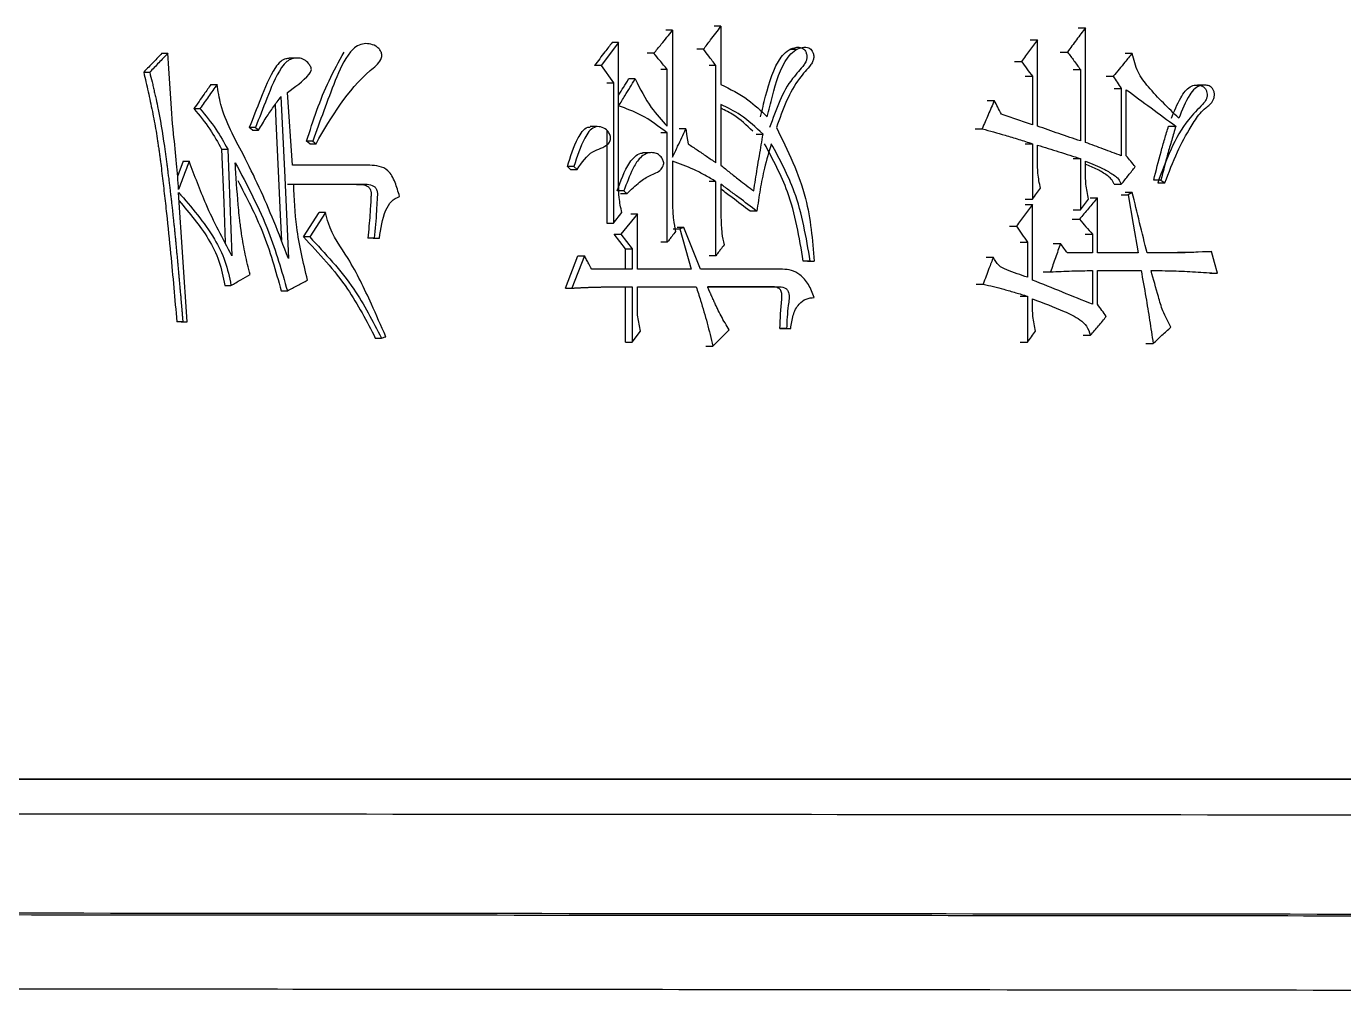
# Model space of a CAD drawing. Header units: millimetres. Extents: x 2642 to 4256, y 821 to 2003.
# Drawn here: x 3262.49 to 3273.04, y 1099.3 to 1107.1 of the extents above; entities that cross this region are included whole.
import ezdxf

# ---------------------------------------------------------------- set-up
doc = ezdxf.new("R2010")
doc.units = ezdxf.units.MM

msp = doc.modelspace()

# ---------------------------------------------------------------- linework, layer by layer
at = {"color": 7, "linetype": 'Continuous', "lineweight": 25}
for p, q in [((3268.054, 1107.102), (3268, 1107.102)), ((3268.054, 1107.102), (3268.054, 1106.637)), ((3270.917, 1107.091), (3270.975, 1107.091)), ((3270.975, 1106.172), (3270.975, 1107.091)), ((3267.666, 1107.07), (3267.612, 1107.07)), ((3267.666, 1107.07), (3267.666, 1106.053)), ((3270.533, 1106.994), (3270.59, 1106.994)), ((3270.59, 1106.302), (3270.59, 1106.994)), ((3263.573, 1106.886), (3263.622, 1106.886)), ((3267.234, 1106.972), (3267.093, 1106.788)), ((3267.234, 1106.972), (3267.181, 1106.972)), ((3267.234, 1106.464), (3267.234, 1106.972)), ((3267.516, 1106.886), (3267.463, 1106.886)), ((3267.914, 1106.918), (3267.86, 1106.918)), ((3268.662, 1106.917), (3268.607, 1106.917)), ((3270.773, 1106.896), (3270.831, 1106.896)), ((3271.292, 1106.886), (3271.35, 1106.886)), ((3264.643, 1106.847), (3264.593, 1106.847)), ((3267.093, 1106.788), (3267.04, 1106.788)), ((3267.093, 1106.788), (3267.193, 1106.648)), ((3268.013, 1106.788), (3267.959, 1106.788)), ((3268.013, 1106.009), (3268.013, 1106.788)), ((3270.405, 1106.821), (3270.462, 1106.821)), ((3263.428, 1106.734), (3263.476, 1106.734)), ((3267.367, 1106.68), (3267.314, 1106.68)), ((3267.624, 1106.756), (3267.571, 1106.756)), ((3267.624, 1106.301), (3267.624, 1106.756)), ((3270.493, 1106.702), (3270.55, 1106.702)), ((3270.55, 1106.702), (3270.55, 1106.312)), ((3270.935, 1106.756), (3270.935, 1106.183)), ((3271.141, 1106.702), (3271.198, 1106.702)), ((3263.967, 1106.637), (3264.016, 1106.637)), ((3264.621, 1105.988), (3264.579, 1106.572)), ((3267.14, 1106.648), (3267.193, 1106.648)), ((3267.193, 1106.648), (3267.193, 1105.523)), ((3271.204, 1106.604), (3271.262, 1106.604)), ((3271.262, 1106.604), (3271.262, 1106.064)), ((3271.302, 1106.064), (3271.302, 1106.594)), ((3271.931, 1106.631), (3271.872, 1106.631)), ((3267.234, 1105.826), (3267.234, 1106.464)), ((3268.054, 1106.475), (3268.054, 1105.988)), ((3270.188, 1106.507), (3270.244, 1106.507)), ((3263.83, 1106.442), (3263.879, 1106.442)), ((3264.323, 1106.291), (3264.274, 1106.291)), ((3264.3, 1106.269), (3264.274, 1106.291)), ((3264.3, 1106.269), (3264.349, 1106.269)), ((3267.06, 1106.298), (3267.007, 1106.298)), ((3267.14, 1106.268), (3267.14, 1105.523)), ((3267.624, 1106.247), (3267.571, 1106.247)), ((3267.624, 1105.371), (3267.624, 1106.247)), ((3267.773, 1106.28), (3267.72, 1106.28)), ((3270.091, 1106.28), (3270.147, 1106.28)), ((3271.641, 1106.302), (3271.699, 1106.302)), ((3264.783, 1106.182), (3264.733, 1106.182)), ((3264.759, 1106.161), (3264.733, 1106.182)), ((3264.759, 1106.161), (3264.809, 1106.161)), ((3264.783, 1106.182), (3264.809, 1106.161)), ((3268.337, 1106.237), (3268.391, 1106.237)), ((3270.55, 1106.161), (3270.55, 1105.717)), ((3270.59, 1106.02), (3270.59, 1106.15)), ((3264.052, 1106.118), (3264.101, 1106.118)), ((3264.101, 1106.118), (3264.135, 1105.263)), ((3267.479, 1106.087), (3267.425, 1106.087)), ((3270.877, 1106.042), (3270.935, 1106.042)), ((3270.935, 1106.042), (3270.935, 1105.631)), ((3263.745, 1106.02), (3263.793, 1106.02)), ((3265.241, 1105.988), (3264.621, 1105.988)), ((3266.849, 1105.955), (3266.824, 1105.977)), ((3266.849, 1105.955), (3266.901, 1105.955)), ((3266.876, 1105.977), (3266.901, 1105.955)), ((3267.666, 1106.02), (3267.666, 1105.674)), ((3270.975, 1105.934), (3270.975, 1106.02)), ((3264.581, 1105.836), (3265.098, 1105.836)), ((3264.63, 1105.836), (3265.148, 1105.836)), ((3265.098, 1105.836), (3265.148, 1105.836)), ((3268.013, 1105.858), (3267.959, 1105.858)), ((3268.013, 1105.263), (3268.013, 1105.858)), ((3268.054, 1105.836), (3268.054, 1105.566)), ((3271.204, 1105.836), (3271.262, 1105.836)), ((3271.58, 1105.869), (3271.522, 1105.869)), ((3271.58, 1105.869), (3271.612, 1105.847)), ((3267.248, 1105.761), (3267.301, 1105.761)), ((3271.013, 1105.728), (3271.071, 1105.728)), ((3271.071, 1105.285), (3271.071, 1105.728)), ((3271.26, 1105.75), (3271.318, 1105.75)), ((3271.35, 1105.771), (3271.292, 1105.771)), ((3271.35, 1105.771), (3271.318, 1105.75)), ((3264.708, 1105.414), (3264.835, 1105.609)), ((3264.885, 1105.609), (3264.758, 1105.414)), ((3264.885, 1105.609), (3264.835, 1105.609)), ((3267.193, 1105.523), (3267.259, 1105.609)), ((3268.342, 1105.62), (3268.288, 1105.62)), ((3270.493, 1105.674), (3270.55, 1105.674)), ((3270.55, 1105.068), (3270.55, 1105.674)), ((3267.14, 1105.523), (3267.193, 1105.523)), ((3267.384, 1105.598), (3267.251, 1105.436)), ((3267.331, 1105.598), (3267.384, 1105.598)), ((3267.384, 1105.155), (3267.384, 1105.598)), ((3270.365, 1105.501), (3270.421, 1105.501)), ((3270.869, 1105.555), (3270.927, 1105.555)), ((3264.758, 1105.414), (3264.708, 1105.414)), ((3265.275, 1105.404), (3265.225, 1105.404)), ((3265.267, 1105.404), (3265.225, 1105.404)), ((3265.267, 1105.404), (3265.317, 1105.404)), ((3267.198, 1105.436), (3267.251, 1105.436)), ((3267.289, 1105.317), (3267.198, 1105.436)), ((3267.251, 1105.436), (3267.342, 1105.317)), ((3267.67, 1105.479), (3267.724, 1105.479)), ((3267.757, 1105.49), (3267.703, 1105.49)), ((3267.757, 1105.49), (3267.724, 1105.479)), ((3267.724, 1105.479), (3267.814, 1105.155)), ((3267.889, 1105.155), (3267.757, 1105.49)), ((3270.973, 1105.436), (3271.031, 1105.436)), ((3271.031, 1105.436), (3271.031, 1105.285)), ((3267.289, 1105.317), (3267.342, 1105.317)), ((3267.289, 1105.155), (3267.289, 1105.317)), ((3267.342, 1105.317), (3267.342, 1105.155)), ((3267.624, 1105.371), (3267.571, 1105.371)), ((3270.453, 1105.371), (3270.51, 1105.371)), ((3270.51, 1105.371), (3270.51, 1105.09)), ((3270.717, 1105.36), (3270.775, 1105.36)), ((3271.79, 1105.291), (3271.925, 1105.296)), ((3271.925, 1105.296), (3271.984, 1105.296)), ((3266.807, 1105.003), (3266.907, 1105.263)), ((3266.96, 1105.263), (3266.86, 1105.003)), ((3266.907, 1105.263), (3266.96, 1105.263)), ((3268.013, 1105.263), (3267.959, 1105.263)), ((3268.769, 1105.22), (3268.714, 1105.22)), ((3268.747, 1105.22), (3268.801, 1105.22)), ((3268.769, 1105.22), (3268.801, 1105.22)), ((3270.18, 1105.252), (3270.236, 1105.252)), ((3271.031, 1105.285), (3270.831, 1105.285)), ((3271.398, 1105.285), (3271.071, 1105.285)), ((3267.342, 1105.155), (3267.018, 1105.155)), ((3267.814, 1105.155), (3267.384, 1105.155)), ((3268.547, 1105.155), (3267.889, 1105.155)), ((3270.637, 1105.133), (3270.694, 1105.133)), ((3271.031, 1105.144), (3271.031, 1104.874)), ((3271.071, 1105.144), (3271.421, 1105.144)), ((3271.071, 1104.874), (3271.071, 1105.144)), ((3271.363, 1105.144), (3271.421, 1105.144)), ((3271.973, 1105.122), (3272.032, 1105.122)), ((3264.078, 1105.025), (3264.127, 1105.025)), ((3264.53, 1104.982), (3264.579, 1104.982)), ((3266.807, 1105.003), (3266.86, 1105.003)), ((3267.289, 1104.571), (3267.289, 1105.014)), ((3267.342, 1105.014), (3267.342, 1104.571)), ((3267.384, 1105.014), (3267.856, 1105.014)), ((3267.384, 1104.787), (3267.384, 1105.014)), ((3267.802, 1105.014), (3267.856, 1105.014)), ((3267.947, 1105.014), (3268.506, 1105.014)), ((3268.452, 1105.014), (3267.947, 1105.014)), ((3268.452, 1105.014), (3268.507, 1105.014)), ((3270.099, 1105.036), (3270.155, 1105.036)), ((3270.51, 1104.939), (3270.51, 1104.571)), ((3270.55, 1104.874), (3270.55, 1104.917)), ((3267.409, 1104.657), (3267.384, 1104.787)), ((3263.742, 1104.733), (3263.693, 1104.733)), ((3263.728, 1104.733), (3263.693, 1104.733)), ((3263.728, 1104.733), (3263.776, 1104.733)), ((3267.342, 1104.571), (3267.409, 1104.657)), ((3267.988, 1104.538), (3268.12, 1104.668)), ((3268.58, 1104.679), (3268.526, 1104.679)), ((3268.559, 1104.679), (3268.613, 1104.679)), ((3268.58, 1104.679), (3268.613, 1104.679)), ((3265.284, 1104.603), (3265.334, 1104.603)), ((3270.957, 1104.625), (3271.015, 1104.625)), ((3271.459, 1104.56), (3271.517, 1104.56)), ((3267.934, 1104.538), (3267.988, 1104.538))]:
    msp.add_line(p, q, dxfattribs=at)
at = {"color": 7, "linetype": 'Continuous', "lineweight": 25, "flags": 128}
for points in [[(3270.877, 1106.756), (3270.906, 1106.756), (3270.935, 1106.756)], [(3264.481, 1106.475), (3264.488, 1106.34), (3264.506, 1105.94), (3264.522, 1105.591), (3264.531, 1105.384)], [(3264.528, 1106.539), (3264.558, 1105.891), (3264.587, 1105.242)], [(3264.323, 1106.291), (3264.336, 1106.28), (3264.349, 1106.269)], [(3267.773, 1106.28), (3267.781, 1106.22), (3267.79, 1106.161)], [(3270.493, 1106.161), (3270.509, 1106.161), (3270.525, 1106.161), (3270.55, 1106.161)], [(3264.052, 1106.118), (3264.069, 1105.69), (3264.082, 1105.368)], [(3263.745, 1106.02), (3263.71, 1105.927), (3263.699, 1105.899)], [(3266.876, 1105.977), (3266.856, 1105.977), (3266.84, 1105.977), (3266.824, 1105.977)], [(3271.554, 1105.847), (3271.568, 1105.847), (3271.583, 1105.847), (3271.597, 1105.847), (3271.612, 1105.847)], [(3263.776, 1104.733), (3263.742, 1105.252), (3263.707, 1105.771)], [(3267.276, 1105.782), (3267.256, 1105.782), (3267.24, 1105.782), (3267.223, 1105.782)], [(3267.276, 1105.782), (3267.288, 1105.771), (3267.301, 1105.761)], [(3270.493, 1105.717), (3270.507, 1105.717), (3270.522, 1105.717), (3270.55, 1105.717)], [(3271.318, 1105.75), (3271.358, 1105.517), (3271.398, 1105.285)], [(3270.877, 1105.631), (3270.892, 1105.631), (3270.906, 1105.631), (3270.935, 1105.631)], [(3272.032, 1105.122), (3272.008, 1105.209), (3271.984, 1105.296)], [(3270.453, 1104.939), (3270.467, 1104.939), (3270.482, 1104.939), (3270.51, 1104.939)], [(3267.289, 1104.571), (3267.303, 1104.571), (3267.316, 1104.571), (3267.342, 1104.571)], [(3270.453, 1104.571), (3270.467, 1104.571), (3270.481, 1104.571), (3270.51, 1104.571)]]:
    msp.add_lwpolyline(points, dxfattribs=at)
at = {"color": 7, "linetype": 'Continuous', "lineweight": 25}
for points, knots in [([(3267.914, 1106.918), (3267.933, 1106.943), (3267.966, 1106.986), (3268.012, 1107.047), (3268.04, 1107.084), (3268.054, 1107.102)], [0, 0, 0, 0, 0.407195, 0.703597, 1, 1, 1, 1]), ([(3270.975, 1107.091), (3270.951, 1107.059), (3270.903, 1106.994), (3270.855, 1106.929), (3270.831, 1106.896)], [0, 0, 0, 0, 0.5, 1, 1, 1, 1]), ([(3267.516, 1106.886), (3267.536, 1106.91), (3267.571, 1106.953), (3267.621, 1107.014), (3267.651, 1107.051), (3267.666, 1107.07)], [0, 0, 0, 0, 0.396526, 0.698263, 1, 1, 1, 1]), ([(3270.59, 1106.994), (3270.569, 1106.965), (3270.526, 1106.907), (3270.483, 1106.85), (3270.462, 1106.821)], [0, 0, 0, 0, 0.5, 1, 1, 1, 1]), ([(3263.573, 1106.886), (3263.552, 1106.863), (3263.516, 1106.826), (3263.468, 1106.776), (3263.441, 1106.748), (3263.428, 1106.734)], [0, 0, 0, 0, 0.449138, 0.724569, 1, 1, 1, 1]), ([(3263.622, 1106.886), (3263.597, 1106.86), (3263.549, 1106.81), (3263.5, 1106.759), (3263.476, 1106.734)], [0, 0, 0, 0, 0.5, 1, 1, 1, 1]), ([(3263.707, 1105.793), (3263.703, 1105.862), (3263.692, 1106.012), (3263.651, 1106.375), (3263.634, 1106.67), (3263.622, 1106.886)], [0, 0, 0, 0, 0.189811, 0.410522, 1, 1, 1, 1]), ([(3264.733, 1106.182), (3264.787, 1106.348), (3264.868, 1106.597), (3264.992, 1106.82), (3265.035, 1106.896)], [0, 0, 0, 0, 0.6614004, 1, 1, 1, 1]), ([(3264.809, 1106.161), (3264.934, 1106.377), (3265.081, 1106.629), (3265.313, 1106.802), (3265.335, 1106.852), (3265.337, 1106.868), (3265.335, 1106.884), (3265.328, 1106.904), (3265.312, 1106.926), (3265.28, 1106.95), (3265.235, 1106.964), (3265.18, 1106.964), (3265.127, 1106.94), (3265.038, 1106.853), (3264.929, 1106.587), (3264.841, 1106.343), (3264.783, 1106.182)], [0, 0, 0, 0, 0.369973, 0.433396, 0.441379, 0.448953, 0.456564, 0.46449, 0.480827, 0.49655, 0.526966, 0.55702, 0.587567, 0.618801, 0.747888, 1, 1, 1, 1]), ([(3267.181, 1106.972), (3267.162, 1106.947), (3267.129, 1106.904), (3267.082, 1106.843), (3267.054, 1106.806), (3267.04, 1106.788)], [0, 0, 0, 0, 0.407433, 0.703716, 1, 1, 1, 1]), ([(3267.624, 1106.756), (3267.614, 1106.768), (3267.594, 1106.792), (3267.558, 1106.835), (3267.532, 1106.866), (3267.516, 1106.886)], [0, 0, 0, 0, 0.277776, 0.555554, 1, 1, 1, 1]), ([(3268.013, 1106.788), (3268.003, 1106.801), (3267.984, 1106.826), (3267.951, 1106.869), (3267.928, 1106.9), (3267.914, 1106.918)], [0, 0, 0, 0, 0.288433, 0.576865, 1, 1, 1, 1]), ([(3268.37, 1106.377), (3268.384, 1106.432), (3268.425, 1106.597), (3268.48, 1106.792), (3268.583, 1106.908), (3268.635, 1106.931), (3268.676, 1106.936), (3268.701, 1106.931), (3268.72, 1106.919), (3268.732, 1106.902), (3268.741, 1106.879), (3268.744, 1106.852), (3268.737, 1106.821), (3268.699, 1106.763), (3268.611, 1106.676), (3268.518, 1106.502), (3268.469, 1106.363), (3268.444, 1106.291)], [0, 0, 0, 0, 0.113914, 0.343514, 0.39365, 0.444093, 0.471622, 0.490424, 0.505143, 0.519852, 0.535775, 0.554403, 0.572991, 0.596467, 0.700314, 0.843728, 1, 1, 1, 1]), ([(3268.424, 1106.377), (3268.438, 1106.432), (3268.479, 1106.597), (3268.535, 1106.792), (3268.638, 1106.908), (3268.69, 1106.931), (3268.731, 1106.936), (3268.756, 1106.931), (3268.775, 1106.919), (3268.787, 1106.902), (3268.796, 1106.879), (3268.799, 1106.852), (3268.792, 1106.821), (3268.753, 1106.763), (3268.665, 1106.676), (3268.573, 1106.501), (3268.524, 1106.363), (3268.498, 1106.291)], [0, 0, 0, 0, 0.113866, 0.34337, 0.39359, 0.444116, 0.471653, 0.490478, 0.50521, 0.519932, 0.535866, 0.554481, 0.573032, 0.596509, 0.70042, 0.843829, 1, 1, 1, 1]), ([(3270.831, 1106.896), (3270.848, 1106.873), (3270.883, 1106.826), (3270.917, 1106.779), (3270.935, 1106.756)], [0, 0, 0, 0, 0.499999, 1, 1, 1, 1]), ([(3271.35, 1106.886), (3271.33, 1106.862), (3271.295, 1106.82), (3271.245, 1106.758), (3271.214, 1106.721), (3271.198, 1106.702)], [0, 0, 0, 0, 0.386049, 0.693024, 1, 1, 1, 1]), ([(3271.723, 1106.366), (3271.64, 1106.446), (3271.524, 1106.558), (3271.387, 1106.731), (3271.362, 1106.834), (3271.35, 1106.886)], [0, 0, 0, 0, 0.553442, 0.773992, 1, 1, 1, 1]), ([(3264.593, 1106.844), (3264.584, 1106.844), (3264.56, 1106.843), (3264.519, 1106.819), (3264.44, 1106.717), (3264.369, 1106.529), (3264.304, 1106.367), (3264.274, 1106.291)], [0, 0, 0, 0, 0.046767, 0.120081, 0.219008, 0.636057, 1, 1, 1, 1]), ([(3264.579, 1106.572), (3264.641, 1106.616), (3264.708, 1106.663), (3264.765, 1106.733), (3264.771, 1106.748), (3264.772, 1106.763), (3264.765, 1106.782), (3264.747, 1106.809), (3264.715, 1106.837), (3264.667, 1106.851), (3264.618, 1106.845), (3264.569, 1106.82), (3264.49, 1106.717), (3264.418, 1106.531), (3264.354, 1106.368), (3264.323, 1106.291)], [0, 0, 0, 0, 0.213502, 0.231462, 0.243028, 0.25469, 0.268683, 0.294821, 0.340397, 0.384399, 0.438731, 0.48193, 0.539954, 0.7829, 1, 1, 1, 1]), ([(3270.462, 1106.821), (3270.476, 1106.801), (3270.506, 1106.761), (3270.535, 1106.722), (3270.55, 1106.702)], [0, 0, 0, 0, 0.499999, 1, 1, 1, 1]), ([(3263.428, 1106.734), (3263.44, 1106.682), (3263.464, 1106.578), (3263.492, 1106.447), (3263.518, 1106.315), (3263.533, 1106.229), (3263.543, 1106.156), (3263.547, 1106.129), (3263.552, 1106.096), (3263.556, 1106.063), (3263.561, 1106.029), (3263.567, 1105.983), (3263.577, 1105.896), (3263.593, 1105.762), (3263.617, 1105.548), (3263.652, 1105.205), (3263.677, 1104.915), (3263.693, 1104.733)], [0, 0, 0, 0, 0.079845, 0.159695, 0.199619, 0.27948, 0.28946, 0.309422, 0.319402, 0.339364, 0.359325, 0.369306, 0.409228, 0.489074, 0.56892, 0.728614, 1, 1, 1, 1]), ([(3263.476, 1106.734), (3263.482, 1106.708), (3263.492, 1106.669), (3263.503, 1106.624), (3263.51, 1106.591), (3263.516, 1106.565), (3263.527, 1106.519), (3263.556, 1106.382), (3263.58, 1106.236), (3263.599, 1106.102), (3263.604, 1106.062), (3263.609, 1106.029), (3263.613, 1105.996), (3263.617, 1105.969), (3263.621, 1105.936), (3263.624, 1105.909), (3263.629, 1105.876), (3263.632, 1105.849), (3263.636, 1105.816), (3263.64, 1105.782), (3263.644, 1105.749), (3263.648, 1105.715), (3263.651, 1105.689), (3263.655, 1105.655), (3263.658, 1105.628), (3263.661, 1105.595), (3263.665, 1105.562), (3263.668, 1105.528), (3263.672, 1105.495), (3263.675, 1105.468), (3263.678, 1105.434), (3263.681, 1105.407), (3263.684, 1105.374), (3263.687, 1105.34), (3263.69, 1105.307), (3263.694, 1105.273), (3263.696, 1105.247), (3263.699, 1105.213), (3263.702, 1105.186), (3263.705, 1105.153), (3263.707, 1105.126), (3263.709, 1105.102), (3263.711, 1105.086), (3263.712, 1105.069), (3263.714, 1105.052), (3263.715, 1105.035), (3263.717, 1105.022), (3263.718, 1105.005), (3263.719, 1104.992), (3263.721, 1104.975), (3263.722, 1104.958), (3263.724, 1104.941), (3263.725, 1104.925), (3263.726, 1104.911), (3263.728, 1104.894), (3263.729, 1104.881), (3263.73, 1104.868), (3263.731, 1104.858), (3263.732, 1104.848), (3263.733, 1104.839), (3263.733, 1104.831), (3263.734, 1104.822), (3263.735, 1104.814), (3263.735, 1104.806), (3263.736, 1104.799), (3263.737, 1104.79), (3263.737, 1104.784), (3263.738, 1104.775), (3263.739, 1104.767), (3263.739, 1104.759), (3263.74, 1104.75), (3263.741, 1104.742), (3263.741, 1104.736), (3263.742, 1104.733)], [0, 0, 0, 0, 0.039919, 0.059879, 0.069858, 0.089818, 0.099798, 0.139719, 0.299508, 0.319468, 0.339427, 0.359387, 0.369367, 0.389326, 0.399306, 0.419265, 0.429245, 0.449205, 0.459184, 0.479144, 0.499103, 0.509083, 0.529043, 0.539022, 0.558982, 0.568962, 0.588921, 0.608881, 0.61886, 0.63882, 0.648799, 0.668759, 0.678739, 0.698698, 0.718658, 0.728637, 0.748597, 0.758577, 0.778536, 0.788516, 0.808475, 0.818455, 0.823445, 0.833425, 0.843404, 0.848394, 0.858374, 0.863364, 0.873344, 0.878333, 0.888313, 0.898293, 0.903283, 0.913263, 0.918252, 0.928232, 0.933222, 0.938212, 0.943202, 0.948192, 0.950687, 0.955676, 0.960666, 0.963161, 0.968151, 0.970646, 0.975636, 0.978131, 0.983121, 0.988111, 0.990605, 0.995303, 1, 1, 1, 1]), ([(3267.234, 1106.464), (3267.251, 1106.491), (3267.281, 1106.541), (3267.326, 1106.613), (3267.353, 1106.658), (3267.367, 1106.68)], [0, 0, 0, 0, 0.377948, 0.688974, 1, 1, 1, 1]), ([(3267.234, 1106.55), (3267.247, 1106.571), (3267.274, 1106.614), (3267.3, 1106.658), (3267.314, 1106.68)], [0, 0, 0, 0, 0.483308, 1, 1, 1, 1]), ([(3267.367, 1106.68), (3267.407, 1106.601), (3267.477, 1106.459), (3267.579, 1106.349), (3267.624, 1106.301)], [0, 0, 0, 0, 0.562196, 1, 1, 1, 1]), ([(3271.198, 1106.702), (3271.209, 1106.686), (3271.23, 1106.653), (3271.251, 1106.621), (3271.262, 1106.604)], [0, 0, 0, 0, 0.499999, 1, 1, 1, 1]), ([(3263.967, 1106.637), (3263.949, 1106.611), (3263.917, 1106.565), (3263.871, 1106.5), (3263.844, 1106.461), (3263.83, 1106.442)], [0, 0, 0, 0, 0.404436, 0.702218, 1, 1, 1, 1]), ([(3264.016, 1106.637), (3263.993, 1106.604), (3263.947, 1106.539), (3263.902, 1106.475), (3263.879, 1106.442)], [0, 0, 0, 0, 0.5, 1, 1, 1, 1]), ([(3264.587, 1105.242), (3264.549, 1105.341), (3264.44, 1105.626), (3264.255, 1106.032), (3264.057, 1106.381), (3264.024, 1106.582), (3264.016, 1106.637)], [0, 0, 0, 0, 0.210989, 0.603931, 0.893482, 1, 1, 1, 1]), ([(3268.054, 1106.637), (3268.128, 1106.599), (3268.261, 1106.532), (3268.374, 1106.425), (3268.424, 1106.377)], [0, 0, 0, 0, 0.556253, 1, 1, 1, 1]), ([(3271.302, 1106.594), (3271.368, 1106.545), (3271.501, 1106.448), (3271.633, 1106.35), (3271.699, 1106.302)], [0, 0, 0, 0, 0.5, 1, 1, 1, 1]), ([(3271.664, 1106.366), (3271.687, 1106.422), (3271.718, 1106.499), (3271.771, 1106.582), (3271.812, 1106.621), (3271.857, 1106.634), (3271.895, 1106.63), (3271.921, 1106.618), (3271.937, 1106.602), (3271.947, 1106.581), (3271.951, 1106.557), (3271.949, 1106.532), (3271.937, 1106.503), (3271.885, 1106.445), (3271.711, 1106.273), (3271.621, 1106.03), (3271.554, 1105.847)], [0, 0, 0, 0, 0.133499, 0.184051, 0.225722, 0.267722, 0.304937, 0.324851, 0.341374, 0.357927, 0.374455, 0.392764, 0.411749, 0.441496, 0.578283, 1, 1, 1, 1]), ([(3271.612, 1105.847), (3271.643, 1105.931), (3271.702, 1106.089), (3271.803, 1106.271), (3271.878, 1106.391), (3271.934, 1106.444), (3271.972, 1106.475), (3271.998, 1106.504), (3272.009, 1106.537), (3272.009, 1106.564), (3272.003, 1106.589), (3271.99, 1106.609), (3271.97, 1106.624), (3271.938, 1106.633), (3271.895, 1106.631), (3271.848, 1106.604), (3271.783, 1106.518), (3271.749, 1106.431), (3271.723, 1106.366)], [0, 0, 0, 0, 0.197624, 0.371591, 0.471167, 0.521337, 0.556787, 0.592598, 0.61138, 0.630161, 0.649113, 0.666951, 0.682877, 0.711545, 0.752921, 0.793459, 0.846543, 1, 1, 1, 1]), ([(3264.349, 1106.269), (3264.369, 1106.304), (3264.406, 1106.368), (3264.468, 1106.456), (3264.508, 1106.512), (3264.528, 1106.539)], [0, 0, 0, 0, 0.367027, 0.683421, 1, 1, 1, 1]), ([(3267.624, 1106.247), (3267.555, 1106.3), (3267.433, 1106.392), (3267.295, 1106.442), (3267.234, 1106.464)], [0, 0, 0, 0, 0.564258, 1, 1, 1, 1]), ([(3268.391, 1106.237), (3268.333, 1106.292), (3268.23, 1106.39), (3268.107, 1106.449), (3268.054, 1106.475)], [0, 0, 0, 0, 0.563785, 1, 1, 1, 1]), ([(3270.244, 1106.507), (3270.228, 1106.469), (3270.196, 1106.393), (3270.163, 1106.318), (3270.147, 1106.28)], [0, 0, 0, 0, 0.499999, 1, 1, 1, 1]), ([(3270.301, 1106.399), (3270.291, 1106.417), (3270.272, 1106.453), (3270.254, 1106.489), (3270.244, 1106.507)], [0, 0, 0, 0, 0.499998, 1, 1, 1, 1]), ([(3263.83, 1106.442), (3263.875, 1106.388), (3263.957, 1106.288), (3264.022, 1106.172), (3264.052, 1106.118)], [0, 0, 0, 0, 0.534152, 1, 1, 1, 1]), ([(3263.879, 1106.442), (3263.923, 1106.388), (3264.006, 1106.288), (3264.071, 1106.172), (3264.101, 1106.118)], [0, 0, 0, 0, 0.534115, 1, 1, 1, 1]), ([(3268.308, 1106.261), (3268.26, 1106.308), (3268.181, 1106.383), (3268.089, 1106.428), (3268.054, 1106.445)], [0, 0, 0, 0, 0.623667, 1, 1, 1, 1]), ([(3270.55, 1106.312), (3270.508, 1106.327), (3270.425, 1106.356), (3270.342, 1106.384), (3270.301, 1106.399)], [0, 0, 0, 0, 0.4999992, 1, 1, 1, 1]), ([(3266.824, 1105.977), (3266.848, 1106.057), (3266.878, 1106.158), (3266.94, 1106.258), (3266.975, 1106.294), (3267, 1106.294), (3267.007, 1106.294)], [0, 0, 0, 0, 0.625775, 0.785774, 0.939583, 1, 1, 1, 1]), ([(3266.901, 1105.955), (3266.939, 1106.011), (3267.005, 1106.11), (3267.121, 1106.128), (3267.161, 1106.172), (3267.168, 1106.186), (3267.17, 1106.202), (3267.168, 1106.224), (3267.158, 1106.249), (3267.132, 1106.279), (3267.091, 1106.3), (3267.037, 1106.298), (3266.993, 1106.259), (3266.931, 1106.156), (3266.9, 1106.056), (3266.876, 1105.977)], [0, 0, 0, 0, 0.207477, 0.366822, 0.383118, 0.39879, 0.41441, 0.430881, 0.46509, 0.497024, 0.558703, 0.619218, 0.681584, 0.746434, 1, 1, 1, 1]), ([(3267.666, 1106.053), (3267.679, 1106.082), (3267.704, 1106.135), (3267.74, 1106.21), (3267.762, 1106.257), (3267.773, 1106.28)], [0, 0, 0, 0, 0.387874, 0.693937, 1, 1, 1, 1]), ([(3268.498, 1106.291), (3268.59, 1106.106), (3268.754, 1105.773), (3268.787, 1105.39), (3268.801, 1105.22)], [0, 0, 0, 0, 0.554855, 1, 1, 1, 1]), ([(3270.147, 1106.28), (3270.208, 1106.264), (3270.307, 1106.237), (3270.44, 1106.196), (3270.513, 1106.173), (3270.55, 1106.161)], [0, 0, 0, 0, 0.452168, 0.726066, 1, 1, 1, 1]), ([(3270.935, 1106.183), (3270.877, 1106.202), (3270.763, 1106.242), (3270.648, 1106.282), (3270.59, 1106.302)], [0, 0, 0, 0, 0.5000002, 1, 1, 1, 1]), ([(3271.522, 1105.869), (3271.541, 1105.945), (3271.568, 1106.056), (3271.61, 1106.199), (3271.63, 1106.267), (3271.641, 1106.302)], [0, 0, 0, 0, 0.5221196, 0.7610345, 1, 1, 1, 1]), ([(3271.699, 1106.302), (3271.688, 1106.264), (3271.666, 1106.19), (3271.624, 1106.046), (3271.597, 1105.939), (3271.58, 1105.869)], [0, 0, 0, 0, 0.260983, 0.521979, 1, 1, 1, 1]), ([(3267.79, 1106.161), (3267.814, 1106.144), (3267.864, 1106.111), (3267.938, 1106.06), (3267.988, 1106.026), (3268.013, 1106.009)], [0, 0, 0, 0, 0.331513, 0.665756, 1, 1, 1, 1]), ([(3268.317, 1105.782), (3268.326, 1105.843), (3268.34, 1105.936), (3268.361, 1106.06), (3268.377, 1106.151), (3268.387, 1106.209), (3268.391, 1106.237)], [0, 0, 0, 0, 0.3974374, 0.6170172, 0.8157107, 1, 1, 1, 1]), ([(3268.457, 1106.161), (3268.438, 1106.096), (3268.403, 1105.976), (3268.366, 1105.795), (3268.35, 1105.678), (3268.342, 1105.62)], [0, 0, 0, 0, 0.368096, 0.683267, 1, 1, 1, 1]), ([(3268.714, 1105.22), (3268.682, 1105.41), (3268.626, 1105.747), (3268.47, 1106.035), (3268.403, 1106.161)], [0, 0, 0, 0, 0.56483, 1, 1, 1, 1]), ([(3268.769, 1105.22), (3268.737, 1105.41), (3268.681, 1105.747), (3268.525, 1106.035), (3268.457, 1106.161)], [0, 0, 0, 0, 0.564773, 1, 1, 1, 1]), ([(3270.59, 1106.15), (3270.648, 1106.132), (3270.763, 1106.096), (3270.877, 1106.06), (3270.935, 1106.042)], [0, 0, 0, 0, 0.5, 1, 1, 1, 1]), ([(3271.262, 1106.064), (3271.214, 1106.082), (3271.119, 1106.118), (3271.023, 1106.154), (3270.975, 1106.172)], [0, 0, 0, 0, 0.5, 1, 1, 1, 1]), ([(3267.223, 1105.782), (3267.251, 1105.863), (3267.285, 1105.965), (3267.36, 1106.058), (3267.398, 1106.084), (3267.42, 1106.085), (3267.425, 1106.085)], [0, 0, 0, 0, 0.6392681, 0.8011578, 0.9582099, 1, 1, 1, 1]), ([(3267.301, 1105.761), (3267.334, 1105.793), (3267.392, 1105.849), (3267.484, 1105.912), (3267.557, 1105.932), (3267.587, 1105.972), (3267.594, 1105.991), (3267.596, 1106.009), (3267.591, 1106.028), (3267.578, 1106.052), (3267.553, 1106.076), (3267.518, 1106.091), (3267.478, 1106.089), (3267.436, 1106.074), (3267.388, 1106.033), (3267.331, 1105.933), (3267.298, 1105.843), (3267.276, 1105.782)], [0, 0, 0, 0, 0.148754, 0.260728, 0.372296, 0.394322, 0.416456, 0.432197, 0.447933, 0.473769, 0.515229, 0.556405, 0.603707, 0.651901, 0.70837, 0.805731, 1, 1, 1, 1]), ([(3271.374, 1105.977), (3271.362, 1105.991), (3271.338, 1106.02), (3271.314, 1106.049), (3271.302, 1106.064)], [0, 0, 0, 0, 0.500001, 1, 1, 1, 1]), ([(3263.793, 1106.02), (3263.779, 1105.982), (3263.75, 1105.907), (3263.722, 1105.831), (3263.707, 1105.793)], [0, 0, 0, 0, 0.5, 1, 1, 1, 1]), ([(3264.135, 1105.263), (3264.062, 1105.399), (3263.932, 1105.641), (3263.836, 1105.904), (3263.793, 1106.02)], [0, 0, 0, 0, 0.5589855, 1, 1, 1, 1]), ([(3264.161, 1106.009), (3264.257, 1105.828), (3264.43, 1105.503), (3264.533, 1105.141), (3264.579, 1104.982)], [0, 0, 0, 0, 0.5582866, 1, 1, 1, 1]), ([(3264.281, 1105.112), (3264.267, 1105.166), (3264.246, 1105.247), (3264.225, 1105.357), (3264.216, 1105.416), (3264.211, 1105.451), (3264.209, 1105.46), (3264.208, 1105.468), (3264.207, 1105.477), (3264.205, 1105.487), (3264.204, 1105.498), (3264.203, 1105.508), (3264.202, 1105.517), (3264.2, 1105.529), (3264.196, 1105.566), (3264.18, 1105.713), (3264.17, 1105.868), (3264.162, 1105.995), (3264.161, 1106.009)], [0, 0, 0, 0, 0.185843, 0.278745, 0.371654, 0.383266, 0.394877, 0.400683, 0.412294, 0.423905, 0.435517, 0.447128, 0.458739, 0.464545, 0.487768, 0.580663, 0.952366, 1, 1, 1, 1]), ([(3265.478, 1105.739), (3265.467, 1105.777), (3265.446, 1105.85), (3265.397, 1105.948), (3265.316, 1105.984), (3265.266, 1105.986), (3265.241, 1105.988)], [0, 0, 0, 0, 0.2925856, 0.5760087, 0.7889893, 1, 1, 1, 1]), ([(3268.013, 1105.858), (3267.984, 1105.875), (3267.926, 1105.909), (3267.812, 1105.968), (3267.723, 1106), (3267.666, 1106.02)], [0, 0, 0, 0, 0.259479, 0.519027, 1, 1, 1, 1]), ([(3268.054, 1105.988), (3268.078, 1105.969), (3268.125, 1105.93), (3268.213, 1105.861), (3268.277, 1105.812), (3268.317, 1105.782)], [0, 0, 0, 0, 0.273449, 0.546904, 1, 1, 1, 1]), ([(3270.614, 1105.804), (3270.606, 1105.844), (3270.592, 1105.915), (3270.591, 1105.988), (3270.59, 1106.02)], [0, 0, 0, 0, 0.558835, 1, 1, 1, 1]), ([(3270.975, 1106.02), (3271.027, 1106), (3271.107, 1105.969), (3271.193, 1105.917), (3271.242, 1105.881), (3271.255, 1105.851), (3271.262, 1105.836)], [0, 0, 0, 0, 0.494008, 0.754052, 0.875824, 1, 1, 1, 1]), ([(3271.204, 1105.836), (3271.197, 1105.851), (3271.184, 1105.881), (3271.135, 1105.917), (3271.067, 1105.959), (3271.007, 1105.983), (3270.975, 1105.995)], [0, 0, 0, 0, 0.152424, 0.301831, 0.620832, 1, 1, 1, 1]), ([(3270.999, 1105.717), (3270.991, 1105.757), (3270.977, 1105.828), (3270.975, 1105.901), (3270.975, 1105.934)], [0, 0, 0, 0, 0.558835, 1, 1, 1, 1]), ([(3271.262, 1105.836), (3271.272, 1105.848), (3271.291, 1105.872), (3271.328, 1105.919), (3271.356, 1105.954), (3271.374, 1105.977)], [0, 0, 0, 0, 0.257094, 0.514188, 1, 1, 1, 1]), ([(3264.181, 1105.866), (3264.252, 1105.731), (3264.398, 1105.452), (3264.485, 1105.142), (3264.53, 1104.982)], [0, 0, 0, 0, 0.48415, 1, 1, 1, 1]), ([(3264.741, 1105.068), (3264.707, 1105.209), (3264.646, 1105.46), (3264.635, 1105.721), (3264.63, 1105.836)], [0, 0, 0, 0, 0.557505, 1, 1, 1, 1]), ([(3265.133, 1105.833), (3265.16, 1105.834), (3265.193, 1105.835), (3265.229, 1105.816), (3265.242, 1105.799), (3265.251, 1105.776), (3265.25, 1105.749), (3265.247, 1105.688), (3265.24, 1105.572), (3265.23, 1105.467), (3265.225, 1105.404)], [0, 0, 0, 0, 0.169449, 0.212676, 0.256423, 0.294115, 0.346559, 0.405106, 0.639507, 1, 1, 1, 1]), ([(3265.148, 1105.836), (3265.186, 1105.838), (3265.231, 1105.84), (3265.28, 1105.816), (3265.296, 1105.794), (3265.302, 1105.766), (3265.297, 1105.708), (3265.293, 1105.587), (3265.282, 1105.476), (3265.275, 1105.404)], [0, 0, 0, 0, 0.223755, 0.270136, 0.317505, 0.366522, 0.417299, 0.617412, 1, 1, 1, 1]), ([(3267.259, 1105.609), (3267.251, 1105.649), (3267.236, 1105.72), (3267.235, 1105.793), (3267.234, 1105.826)], [0, 0, 0, 0, 0.558836, 1, 1, 1, 1]), ([(3268.342, 1105.62), (3268.294, 1105.656), (3268.222, 1105.711), (3268.125, 1105.783), (3268.078, 1105.818), (3268.054, 1105.836)], [0, 0, 0, 0, 0.503826, 0.751913, 1, 1, 1, 1]), ([(3263.707, 1105.771), (3263.81, 1105.652), (3263.953, 1105.486), (3264.088, 1105.223), (3264.114, 1105.091), (3264.127, 1105.025)], [0, 0, 0, 0, 0.5523735, 0.7751101, 1, 1, 1, 1]), ([(3265.317, 1105.404), (3265.328, 1105.48), (3265.343, 1105.586), (3265.408, 1105.705), (3265.455, 1105.728), (3265.478, 1105.739)], [0, 0, 0, 0, 0.572733, 0.791395, 1, 1, 1, 1]), ([(3268.288, 1105.62), (3268.239, 1105.656), (3268.162, 1105.715), (3268.084, 1105.774), (3268.054, 1105.796)], [0, 0, 0, 0, 0.620419, 1, 1, 1, 1]), ([(3270.55, 1105.717), (3270.561, 1105.732), (3270.582, 1105.761), (3270.603, 1105.789), (3270.614, 1105.804)], [0, 0, 0, 0, 0.5, 1, 1, 1, 1]), ([(3271.071, 1105.728), (3271.047, 1105.699), (3270.999, 1105.642), (3270.951, 1105.584), (3270.927, 1105.555)], [0, 0, 0, 0, 0.5, 1, 1, 1, 1]), ([(3270.935, 1105.631), (3270.945, 1105.645), (3270.967, 1105.674), (3270.988, 1105.703), (3270.999, 1105.717)], [0, 0, 0, 0, 0.5, 1, 1, 1, 1]), ([(3271.469, 1105.285), (3271.449, 1105.366), (3271.409, 1105.528), (3271.37, 1105.69), (3271.35, 1105.771)], [0, 0, 0, 0, 0.5, 1, 1, 1, 1]), ([(3263.712, 1105.702), (3263.795, 1105.605), (3263.919, 1105.46), (3264.039, 1105.223), (3264.065, 1105.091), (3264.078, 1105.025)], [0, 0, 0, 0, 0.5014879, 0.7495189, 1, 1, 1, 1]), ([(3265.368, 1104.614), (3265.33, 1104.701), (3265.236, 1104.915), (3265.091, 1105.223), (3264.924, 1105.443), (3264.892, 1105.58), (3264.885, 1105.609)], [0, 0, 0, 0, 0.257127, 0.627551, 0.922763, 1, 1, 1, 1]), ([(3267.666, 1105.674), (3267.667, 1105.633), (3267.668, 1105.56), (3267.684, 1105.489), (3267.69, 1105.458)], [0, 0, 0, 0, 0.561072, 1, 1, 1, 1]), ([(3270.55, 1105.674), (3270.529, 1105.645), (3270.486, 1105.588), (3270.443, 1105.53), (3270.421, 1105.501)], [0, 0, 0, 0, 0.5, 1, 1, 1, 1]), ([(3268.054, 1105.566), (3268.055, 1105.525), (3268.057, 1105.452), (3268.072, 1105.381), (3268.079, 1105.35)], [0, 0, 0, 0, 0.5610721, 1, 1, 1, 1]), ([(3270.421, 1105.501), (3270.436, 1105.479), (3270.466, 1105.436), (3270.495, 1105.393), (3270.51, 1105.371)], [0, 0, 0, 0, 0.499998, 1, 1, 1, 1]), ([(3270.927, 1105.555), (3270.944, 1105.535), (3270.979, 1105.496), (3271.013, 1105.456), (3271.031, 1105.436)], [0, 0, 0, 0, 0.499998, 1, 1, 1, 1]), ([(3264.708, 1105.414), (3264.833, 1105.281), (3265.057, 1105.041), (3265.214, 1104.738), (3265.284, 1104.603)], [0, 0, 0, 0, 0.554524, 1, 1, 1, 1]), ([(3264.758, 1105.414), (3264.882, 1105.281), (3265.107, 1105.041), (3265.264, 1104.738), (3265.334, 1104.603)], [0, 0, 0, 0, 0.554583, 1, 1, 1, 1]), ([(3265.275, 1105.404), (3265.28, 1105.404), (3265.288, 1105.404), (3265.299, 1105.404), (3265.308, 1105.404), (3265.314, 1105.404), (3265.317, 1105.404)], [0, 0, 0, 0, 0.34, 0.56, 0.78, 1, 1, 1, 1]), ([(3267.69, 1105.458), (3267.681, 1105.445), (3267.665, 1105.425), (3267.643, 1105.396), (3267.63, 1105.379), (3267.624, 1105.371)], [0, 0, 0, 0, 0.428361, 0.714181, 1, 1, 1, 1]), ([(3268.079, 1105.35), (3268.069, 1105.337), (3268.054, 1105.317), (3268.032, 1105.288), (3268.019, 1105.271), (3268.013, 1105.263)], [0, 0, 0, 0, 0.428361, 0.714181, 1, 1, 1, 1]), ([(3270.775, 1105.36), (3270.761, 1105.323), (3270.735, 1105.247), (3270.708, 1105.171), (3270.694, 1105.133)], [0, 0, 0, 0, 0.499999, 1, 1, 1, 1]), ([(3270.831, 1105.285), (3270.821, 1105.297), (3270.803, 1105.323), (3270.784, 1105.348), (3270.775, 1105.36)], [0, 0, 0, 0, 0.500001, 1, 1, 1, 1]), ([(3271.984, 1105.296), (3271.891, 1105.292), (3271.795, 1105.287), (3271.696, 1105.286), (3271.689, 1105.286), (3271.681, 1105.286), (3271.674, 1105.286), (3271.667, 1105.286), (3271.659, 1105.285), (3271.652, 1105.285), (3271.645, 1105.285), (3271.635, 1105.285), (3271.625, 1105.285), (3271.616, 1105.285), (3271.608, 1105.285), (3271.601, 1105.285), (3271.594, 1105.285), (3271.586, 1105.285), (3271.579, 1105.285), (3271.572, 1105.285), (3271.562, 1105.285), (3271.552, 1105.285), (3271.542, 1105.285), (3271.535, 1105.285), (3271.528, 1105.285), (3271.52, 1105.285), (3271.513, 1105.285), (3271.506, 1105.285), (3271.498, 1105.285), (3271.491, 1105.285), (3271.481, 1105.285), (3271.474, 1105.285), (3271.469, 1105.285)], [0, 0, 0, 0, 0.54643, 0.560604, 0.574777, 0.588951, 0.603124, 0.617298, 0.631471, 0.645645, 0.659818, 0.673992, 0.702338, 0.716512, 0.730685, 0.744859, 0.759032, 0.773206, 0.787379, 0.801553, 0.815726, 0.844073, 0.858247, 0.87242, 0.886594, 0.900767, 0.914941, 0.929114, 0.943288, 0.957461, 0.971635, 1, 1, 1, 1]), ([(3271.79, 1105.29), (3271.789, 1105.29), (3271.783, 1105.29), (3271.729, 1105.288), (3271.642, 1105.286), (3271.55, 1105.285), (3271.497, 1105.285), (3271.474, 1105.285), (3271.469, 1105.285)], [0, 0, 0, 0, 0.035118, 0.139502, 0.536343, 0.82284, 0.957086, 1, 1, 1, 1]), ([(3267.018, 1105.155), (3267.01, 1105.169), (3266.997, 1105.194), (3266.977, 1105.23), (3266.966, 1105.252), (3266.96, 1105.263)], [0, 0, 0, 0, 0.39045, 0.695224, 1, 1, 1, 1]), ([(3270.236, 1105.252), (3270.225, 1105.222), (3270.205, 1105.17), (3270.179, 1105.098), (3270.163, 1105.057), (3270.155, 1105.036)], [0, 0, 0, 0, 0.425233, 0.712616, 1, 1, 1, 1]), ([(3270.51, 1105.09), (3270.455, 1105.109), (3270.378, 1105.135), (3270.276, 1105.18), (3270.25, 1105.228), (3270.236, 1105.252)], [0, 0, 0, 0, 0.554938, 0.7747379, 1, 1, 1, 1]), ([(3264.127, 1105.025), (3264.14, 1105.032), (3264.166, 1105.047), (3264.218, 1105.076), (3264.256, 1105.098), (3264.281, 1105.112)], [0, 0, 0, 0, 0.257188, 0.514375, 1, 1, 1, 1]), ([(3268.802, 1104.928), (3268.788, 1104.964), (3268.761, 1105.035), (3268.695, 1105.11), (3268.62, 1105.15), (3268.572, 1105.153), (3268.547, 1105.155)], [0, 0, 0, 0, 0.291064, 0.572494, 0.787521, 1, 1, 1, 1]), ([(3270.694, 1105.133), (3270.723, 1105.135), (3270.78, 1105.138), (3270.892, 1105.142), (3270.976, 1105.143), (3271.031, 1105.144)], [0, 0, 0, 0, 0.2547769, 0.5095601, 1, 1, 1, 1]), ([(3271.421, 1105.144), (3271.434, 1105.073), (3271.458, 1104.94), (3271.489, 1104.746), (3271.508, 1104.622), (3271.517, 1104.56)], [0, 0, 0, 0, 0.366425, 0.683185, 1, 1, 1, 1]), ([(3271.501, 1105.144), (3271.561, 1105.144), (3271.679, 1105.143), (3271.856, 1105.134), (3271.973, 1105.126), (3272.032, 1105.122)], [0, 0, 0, 0, 0.337206, 0.668546, 1, 1, 1, 1]), ([(3271.66, 1104.69), (3271.637, 1104.732), (3271.595, 1104.81), (3271.55, 1104.966), (3271.52, 1105.074), (3271.501, 1105.144)], [0, 0, 0, 0, 0.308167, 0.555958, 1, 1, 1, 1]), ([(3266.86, 1105.003), (3266.863, 1105.004), (3266.869, 1105.004), (3266.878, 1105.004), (3266.887, 1105.005), (3266.895, 1105.005), (3266.903, 1105.006), (3266.909, 1105.006), (3266.917, 1105.006), (3266.924, 1105.007), (3266.934, 1105.007), (3266.941, 1105.007), (3266.949, 1105.008), (3266.955, 1105.008), (3266.963, 1105.008), (3266.969, 1105.009), (3266.977, 1105.009), (3266.985, 1105.009), (3266.994, 1105.01), (3267.002, 1105.01), (3267.009, 1105.01), (3267.015, 1105.01), (3267.023, 1105.011), (3267.031, 1105.011), (3267.039, 1105.011), (3267.046, 1105.011), (3267.054, 1105.012), (3267.062, 1105.012), (3267.069, 1105.012), (3267.076, 1105.012), (3267.083, 1105.012), (3267.091, 1105.012), (3267.099, 1105.013), (3267.106, 1105.013), (3267.114, 1105.013), (3267.122, 1105.013), (3267.13, 1105.013), (3267.136, 1105.013), (3267.143, 1105.013), (3267.151, 1105.013), (3267.159, 1105.014), (3267.167, 1105.014), (3267.174, 1105.014), (3267.182, 1105.014), (3267.19, 1105.014), (3267.197, 1105.014), (3267.205, 1105.014), (3267.213, 1105.014), (3267.219, 1105.014), (3267.227, 1105.014), (3267.234, 1105.014), (3267.242, 1105.014), (3267.25, 1105.014), (3267.258, 1105.014), (3267.265, 1105.014), (3267.273, 1105.014), (3267.279, 1105.014), (3267.287, 1105.014), (3267.294, 1105.014), (3267.302, 1105.014), (3267.31, 1105.014), (3267.318, 1105.014), (3267.325, 1105.014), (3267.333, 1105.014), (3267.339, 1105.014), (3267.342, 1105.014)], [0, 0, 0, 0, 0.019168, 0.038335, 0.057502, 0.07667, 0.086254, 0.105421, 0.115005, 0.134172, 0.15334, 0.172507, 0.182091, 0.201259, 0.210842, 0.23001, 0.239594, 0.258761, 0.277929, 0.297096, 0.30668, 0.325847, 0.335431, 0.354599, 0.373766, 0.38335, 0.402517, 0.421685, 0.431268, 0.450436, 0.46002, 0.479187, 0.498355, 0.507938, 0.527106, 0.546273, 0.555857, 0.575025, 0.584608, 0.603776, 0.622943, 0.632527, 0.651695, 0.670862, 0.680446, 0.699613, 0.718781, 0.728365, 0.747532, 0.757116, 0.776283, 0.795451, 0.805034, 0.824202, 0.843369, 0.852953, 0.872121, 0.881704, 0.900872, 0.920039, 0.929623, 0.948791, 0.967958, 0.977542, 1, 1, 1, 1]), ([(3267.856, 1105.014), (3267.867, 1104.978), (3267.898, 1104.881), (3267.945, 1104.723), (3267.974, 1104.6), (3267.988, 1104.538)], [0, 0, 0, 0, 0.234581, 0.616855, 1, 1, 1, 1]), ([(3268.12, 1104.668), (3268.097, 1104.705), (3268.064, 1104.761), (3268.03, 1104.83), (3268.013, 1104.865), (3268.006, 1104.881), (3268.002, 1104.89), (3267.999, 1104.895), (3267.997, 1104.902), (3267.994, 1104.907), (3267.991, 1104.913), (3267.989, 1104.918), (3267.987, 1104.923), (3267.985, 1104.928), (3267.982, 1104.933), (3267.98, 1104.939), (3267.977, 1104.944), (3267.975, 1104.951), (3267.972, 1104.956), (3267.969, 1104.962), (3267.967, 1104.967), (3267.964, 1104.974), (3267.962, 1104.979), (3267.959, 1104.985), (3267.957, 1104.99), (3267.954, 1104.996), (3267.952, 1105.001), (3267.949, 1105.008), (3267.948, 1105.012), (3267.947, 1105.014)], [0, 0, 0, 0, 0.340494, 0.510588, 0.595628, 0.638147, 0.648777, 0.670037, 0.680666, 0.701926, 0.712556, 0.733815, 0.744445, 0.755075, 0.776334, 0.786964, 0.808224, 0.818854, 0.840113, 0.850743, 0.872003, 0.882632, 0.903892, 0.914522, 0.935781, 0.946411, 0.967671, 0.9783, 1, 1, 1, 1]), ([(3268.526, 1104.679), (3268.529, 1104.758), (3268.534, 1104.849), (3268.544, 1104.95), (3268.537, 1104.985), (3268.504, 1105.015), (3268.473, 1105.014), (3268.452, 1105.014)], [0, 0, 0, 0, 0.575027, 0.661027, 0.741894, 0.819512, 1, 1, 1, 1]), ([(3268.506, 1105.014), (3268.526, 1105.014), (3268.552, 1105.013), (3268.584, 1104.994), (3268.607, 1104.946), (3268.586, 1104.836), (3268.582, 1104.74), (3268.58, 1104.679)], [0, 0, 0, 0, 0.163972, 0.228894, 0.296062, 0.547773, 1, 1, 1, 1]), ([(3270.155, 1105.036), (3270.211, 1105.022), (3270.298, 1105.001), (3270.416, 1104.967), (3270.478, 1104.948), (3270.51, 1104.939)], [0, 0, 0, 0, 0.465077, 0.732516, 1, 1, 1, 1]), ([(3271.031, 1104.874), (3270.951, 1104.906), (3270.791, 1104.971), (3270.63, 1105.036), (3270.55, 1105.068)], [0, 0, 0, 0, 0.5, 1, 1, 1, 1]), ([(3268.613, 1104.679), (3268.618, 1104.715), (3268.627, 1104.786), (3268.67, 1104.874), (3268.735, 1104.922), (3268.78, 1104.926), (3268.802, 1104.928)], [0, 0, 0, 0, 0.292624, 0.57669, 0.790427, 1, 1, 1, 1]), ([(3270.55, 1104.917), (3270.635, 1104.885), (3270.765, 1104.836), (3270.911, 1104.768), (3270.988, 1104.702), (3271.006, 1104.651), (3271.015, 1104.625)], [0, 0, 0, 0, 0.4936188, 0.7520723, 0.8741797, 1, 1, 1, 1]), ([(3270.574, 1104.657), (3270.566, 1104.697), (3270.552, 1104.768), (3270.55, 1104.841), (3270.55, 1104.874)], [0, 0, 0, 0, 0.5588349, 1, 1, 1, 1]), ([(3271.142, 1104.776), (3271.131, 1104.792), (3271.107, 1104.825), (3271.083, 1104.857), (3271.071, 1104.874)], [0, 0, 0, 0, 0.500002, 1, 1, 1, 1]), ([(3271.015, 1104.625), (3271.036, 1104.65), (3271.079, 1104.701), (3271.121, 1104.751), (3271.142, 1104.776)], [0, 0, 0, 0, 0.5, 1, 1, 1, 1]), ([(3263.742, 1104.733), (3263.746, 1104.733), (3263.752, 1104.733), (3263.761, 1104.733), (3263.768, 1104.733), (3263.773, 1104.733), (3263.776, 1104.733)], [0, 0, 0, 0, 0.34, 0.56, 0.78, 1, 1, 1, 1]), ([(3268.526, 1104.679), (3268.532, 1104.679), (3268.543, 1104.679), (3268.554, 1104.679), (3268.558, 1104.679)], [0, 0, 0, 0, 0.56, 1, 1, 1, 1]), ([(3270.51, 1104.571), (3270.52, 1104.585), (3270.542, 1104.614), (3270.563, 1104.643), (3270.574, 1104.657)], [0, 0, 0, 0, 0.5, 1, 1, 1, 1]), ([(3271.517, 1104.56), (3271.541, 1104.582), (3271.588, 1104.625), (3271.636, 1104.668), (3271.66, 1104.69)], [0, 0, 0, 0, 0.5, 1, 1, 1, 1]), ([(3265.334, 1104.603), (3265.337, 1104.604), (3265.344, 1104.606), (3265.355, 1104.61), (3265.364, 1104.613), (3265.368, 1104.614)], [0, 0, 0, 0, 0.253292, 0.6266174, 1, 1, 1, 1]), ([(3279.502, 1101.068), (3278.765, 1101.068), (3277.111, 1101.068), (3273.261, 1101.068), (3269.022, 1101.068), (3263.421, 1101.068), (3257.569, 1101.068), (3251.438, 1101.068), (3245.042, 1101.068), (3241.048, 1101.067), (3238.344, 1101.067)], [0, 0, 0, 0, 0.0675233, 0.1515081, 0.3196482, 0.4036328, 0.5717715, 0.7399066, 0.8238912, 1, 1, 1, 1]), ([(3238.452, 1101.067), (3239.099, 1101.067), (3242.334, 1101.068), (3248.086, 1101.068), (3254.286, 1101.068), (3260.295, 1101.068), (3264.934, 1101.068), (3270.472, 1101.068), (3274.68, 1101.068), (3279.615, 1101.068), (3284.212, 1101.068), (3288.307, 1101.068), (3291.989, 1101.068), (3294.597, 1101.068), (3297.408, 1101.068), (3299.278, 1101.068), (3301.306, 1101.068), (3302.062, 1101.068), (3302.591, 1101.068)], [0, 0, 0, 0, 0.020124, 0.100733, 0.181328, 0.221587, 0.302184, 0.342442, 0.423039, 0.463298, 0.543894, 0.624491, 0.664749, 0.745346, 0.785604, 0.8662, 0.906458, 1, 1, 1, 1]), ([(3231.313, 1100.799), (3232.586, 1100.799), (3234.912, 1100.799), (3238.276, 1100.799), (3241.409, 1100.798), (3244.525, 1100.798), (3247.619, 1100.797), (3250.684, 1100.796), (3253.716, 1100.794), (3257.97, 1100.792), (3263.51, 1100.789), (3270.254, 1100.784), (3276.981, 1100.777), (3282.702, 1100.77), (3287.423, 1100.762), (3291.226, 1100.755), (3294.66, 1100.746), (3297.618, 1100.737), (3300.072, 1100.728), (3301.117, 1100.721), (3301.649, 1100.717)], [0, 0, 0, 0, 0.037781, 0.069081, 0.100468, 0.131943, 0.163506, 0.195157, 0.226895, 0.258722, 0.330934, 0.408983, 0.49287, 0.582593, 0.645672, 0.711347, 0.779618, 0.850484, 0.923944, 1, 1, 1, 1]), ([(3302.405, 1099.918), (3301.905, 1099.921), (3300.919, 1099.928), (3298.639, 1099.937), (3295.878, 1099.946), (3292.65, 1099.954), (3289.039, 1099.961), (3284.493, 1099.969), (3278.89, 1099.977), (3272.171, 1099.984), (3265.269, 1099.99), (3258.339, 1099.994), (3251.515, 1099.997), (3244.905, 1100), (3238.595, 1100.001), (3234.091, 1100.001), (3231.708, 1100.001), (3231.313, 1100.001)], [0, 0, 0, 0, 0.07139, 0.140843, 0.208359, 0.273937, 0.337578, 0.399281, 0.488173, 0.572709, 0.652888, 0.72871, 0.800173, 0.867277, 0.930021, 0.988406, 1, 1, 1, 1]), ([(3302.942, 1099.904), (3302.217, 1099.909), (3300.767, 1099.918), (3296.977, 1099.931), (3292.079, 1099.943), (3286.038, 1099.954), (3278.99, 1099.963), (3271.047, 1099.972), (3262.348, 1099.978), (3253.041, 1099.984), (3244.599, 1099.986), (3237.319, 1099.988), (3233.315, 1099.988), (3231.313, 1099.988)], [0, 0, 0, 0, 0.0981345, 0.196269, 0.2944034, 0.3925379, 0.4906723, 0.5888066, 0.686941, 0.7850753, 0.8832097, 0.9416048, 1, 1, 1, 1]), ([(3212.926, 1099.396), (3215.951, 1099.397), (3221.987, 1099.399), (3231.141, 1099.399), (3240.182, 1099.398), (3249.01, 1099.395), (3257.502, 1099.39), (3264.346, 1099.385), (3269.804, 1099.38), (3274.156, 1099.375), (3278.614, 1099.37), (3283.093, 1099.363), (3287.227, 1099.356), (3290.967, 1099.348), (3294.285, 1099.34), (3297.321, 1099.331), (3299.973, 1099.321), (3302.208, 1099.311), (3303.186, 1099.303), (3303.685, 1099.299)], [0, 0, 0, 0, 0.074691, 0.149062, 0.223115, 0.296848, 0.370262, 0.443356, 0.483243, 0.526636, 0.573536, 0.623941, 0.677851, 0.725458, 0.775499, 0.827974, 0.882883, 0.940225, 1, 1, 1, 1])]:
    msp.add_open_spline(points, degree=3, knots=knots, dxfattribs=at)
msp.add_open_spline([(3264.579, 1104.982), (3264.606, 1104.996), (3264.66, 1105.025), (3264.714, 1105.054), (3264.741, 1105.068)], degree=3, dxfattribs=at)

doc.saveas('drawing.dxf')
